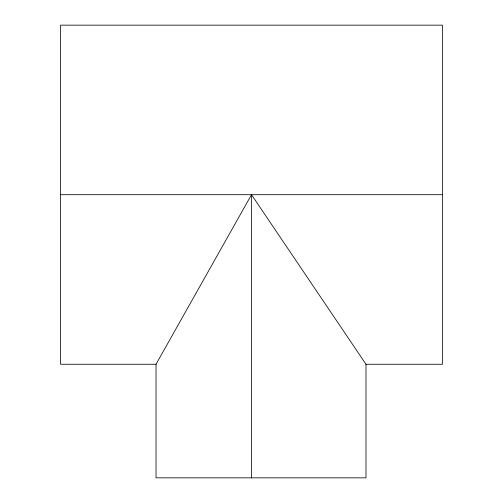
<?xml version="1.0" encoding="UTF-8"?>
<svg xmlns="http://www.w3.org/2000/svg" width="503" height="503" viewBox="0 0 503 503"><rect width="100%" height="100%" fill="white"/><g stroke="black" fill="none" stroke-linecap="round" stroke-linejoin="round"><path stroke-width="0.75" d="M156.024 364.254L251.5 194.699L365.989 364.254L365.989 477.85L156.024 477.85L156.024 364.254L60.542 364.254L60.542 25.15L442.458 25.15L442.458 364.254L365.989 364.254M60.542 194.699L442.458 194.699M251.5 194.699L251.5 477.85"/></g></svg>
